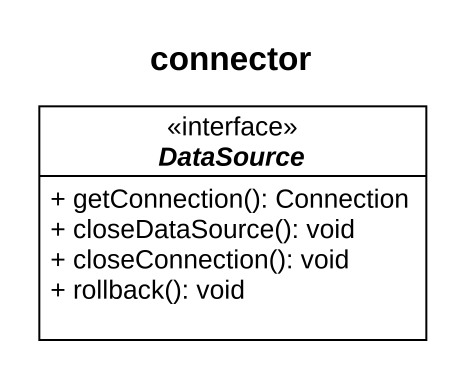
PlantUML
@startuml
title connector
hide circle
hide empty members
skinparam classAttributeIconSize 0
interface DataSource <<interface>> {
  + getConnection(): Connection
  + closeDataSource(): void
  + closeConnection(): void
  + rollback(): void
}
@enduml
